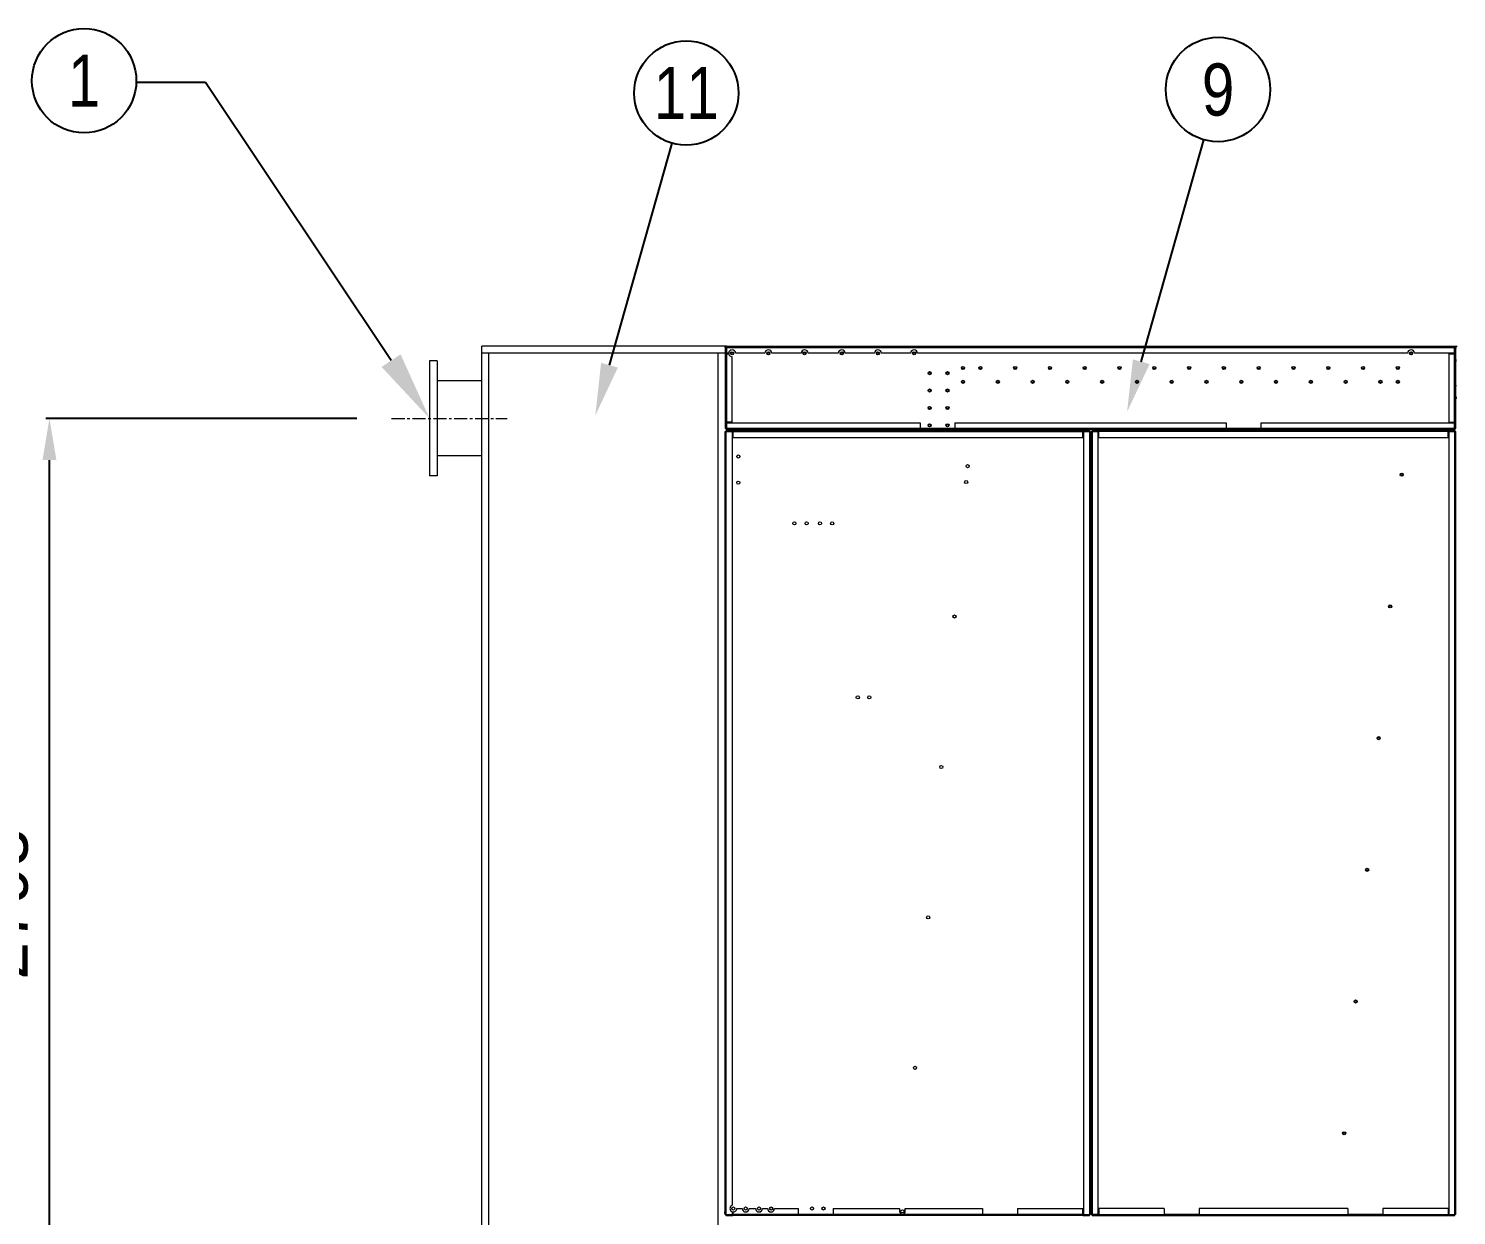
# Model space of a CAD drawing. Header units: millimetres. Extents: x -17070 to 48118, y -291348 to 33238.
# Drawn here: x 28001 to 32106, y 20525 to 23936 of the extents above; entities that cross this region are included whole.
import ezdxf
from ezdxf import colors
from ezdxf.entities.mleader import LeaderData, LeaderLine
from ezdxf.enums import TextEntityAlignment as Align
from ezdxf.math import Vec2, Vec3

# ---------------------------------------------------------------- set-up
doc = ezdxf.new("R2010")
doc.units = ezdxf.units.MM
doc.linetypes.add('CENTER', pattern=[2, 1.25, -0.25, 0.25, -0.25])
for name, color, linetype in [('center', 1, 'CENTER'), ('냉각탑_dim', 1, 'Continuous'), ('냉각탑_text', 3, 'Continuous')]:
    doc.layers.add(name, color=color, linetype=linetype)
doc.styles.get("Standard").update_dxf_attribs({"font": 'arial.ttf'})
doc.dimstyles.new('1.40', dxfattribs={"dimscale": 20, "dimtxt": 1.5, "dimasz": 1, "dimexe": 0.5, "dimexo": 0.5, "dimgap": 0.5, "dimtad": 1, "dimdec": 0, "dimzin": 0, "dimdsep": 46, "dimtxsty": 'Standard', "dimcen": 0, "dimclrd": 2, "dimclre": 2, "dimclrt": 3, "dimadec": 0, "dimazin": 0, "dimtfac": 1, "dimtdec": 0, "dimtmove": 0, "dimatfit": 0, "dimfxl": 1, "dimtolj": 1, "dimtzin": 0, "dimlwd": -1, "dimlwe": -1, "dimarcsym": 0})

# ---------------------------------------------------------------- blocks, each defined once
blk = doc.blocks.new('*D768')
at = {"color": 2, "transparency": 16777216}
for p, q in [((28944.7, 22815.8), (28051, 22815.8)), ((28061, 20142.8), (28061, 22695.8)), ((29203.7, 20022.8), (28051, 20022.8))]:
    blk.add_line(p, q, dxfattribs=at)
for points in [[(28041, 22695.8), (28081, 22695.8), (28061, 22815.8)], [(28041, 20142.8), (28081, 20142.8), (28061, 20022.8)]]:
    blk.add_solid(points, dxfattribs=at)
at = {"layer": 'Defpoints', "color": 0, "transparency": 16777216}
for p in [(28061, 22815.8), (29044.7, 22815.8), (29303.7, 20022.8)]:
    blk.add_point(p, dxfattribs=at)
at = {"color": 3, "lineweight": 5, "transparency": 16777216, "insert": (27929.5, 21419.3), "char_height": 140, "attachment_point": 5, "rotation": 90}
blk.add_mtext('\\A1;2793', dxfattribs=at)
blk = doc.blocks.new('1')
at = {"color": 0, "lineweight": 20}
for p, q in [((30003.7, 23022.8), (29303.7, 23022.8)), ((29303.7, 20022.8), (29303.7, 23022.8)), ((30003.7, 23002.8), (29303.7, 23002.8)), ((29323.7, 20042.8), (29323.7, 23002.8)), ((30007.2, 23022.8), (30003.7, 23022.8))]:
    blk.add_line(p, q, dxfattribs=at)
at = {"color": 7, "lineweight": 20}
for p, q in [((29983.7, 20042.8), (29983.7, 23002.8)), ((30007.2, 23022.8), (32100.2, 23022.8)), ((30007.2, 23019.3), (32100.2, 23019.3)), ((31965.2, 23002.8), (30556.7, 23002.8)), ((32100.2, 22782.8), (30007.2, 22782.8)), ((30003.7, 20527.9), (30003.7, 22777.7)), ((30006.8, 20527.9), (30006.8, 22777.7)), ((30023.7, 22777.7), (30023.7, 20554.1)), ((30025.3, 22780.8), (31032.1, 22780.8)), ((30025.3, 22777.7), (31032.1, 22777.7)), ((30025.3, 22760.8), (31032.1, 22760.8)), ((31033.7, 22777.7), (31033.7, 20527.9)), ((31050.6, 22777.7), (31050.6, 20527.9)), ((31053.7, 22777.7), (31053.7, 20527.9)), ((31055.7, 22777.7), (31055.7, 20527.9)), ((31058.8, 22777.7), (31058.8, 20527.9)), ((31075.7, 20527.9), (31075.7, 22777.7)), ((32082.1, 22780.8), (31077.3, 22780.8)), ((32082.1, 22777.7), (31077.3, 22777.7)), ((31077.3, 22760.8), (32082.1, 22760.8)), ((32083.7, 22777.7), (32083.7, 20527.9)), ((32100.6, 20527.9), (32100.6, 22777.7)), ((32103.7, 20527.9), (32103.7, 22777.7)), ((31032.1, 20524.8), (30025.3, 20524.8)), ((31077.3, 20524.8), (32082.1, 20524.8))]:
    blk.add_line(p, q, dxfattribs=at)
at = {"lineweight": 20}
blk.add_line((30003.7, 23019.3), (30003.7, 23022.8), dxfattribs=at)
at = {"color": 7, "lineweight": 20, "ltscale": 0.001111}
for p, q in [((30005.7, 23019.3), (30003.7, 23019.3)), ((30007.2, 23002.8), (30007.2, 23000.8)), ((32103.7, 23019.3), (32101.7, 23019.3)), ((32103.7, 22983.9), (32105.7, 22983.9)), ((32103.7, 22980.8), (32105.7, 22980.8)), ((30003.7, 22786.3), (30005.7, 22786.3)), ((30007.2, 22804.8), (30007.2, 22802.8)), ((30553.2, 22782.8), (30553.2, 22780.8)), ((30564.7, 22782.8), (30564.7, 22780.8)), ((30568.2, 22780.8), (30568.2, 22782.8)), ((30570.2, 22780.8), (30570.2, 22782.8)), ((30571.7, 22782.8), (30571.7, 22780.8)), ((30667.7, 22782.8), (30667.7, 22780.8)), ((30669.7, 22780.8), (30669.7, 22782.8)), ((30671.7, 22780.8), (30671.7, 22782.8)), ((30716.7, 22780.8), (30716.7, 22782.8)), ((30718.7, 22780.8), (30718.7, 22782.8)), ((30720.7, 22782.8), (30720.7, 22780.8)), ((30722.7, 22782.8), (30722.7, 22780.8)), ((31948.7, 22782.8), (31948.7, 22780.8)), ((31950.7, 22780.8), (31950.7, 22782.8)), ((32101.7, 22786.3), (32103.7, 22786.3)), ((31053.7, 22776.8), (31055.7, 22776.8)), ((31053.7, 22750.3), (31055.7, 22750.3)), ((31053.7, 22746.8), (31055.7, 22746.8)), ((31055.7, 22728.8), (31053.7, 22728.8))]:
    blk.add_line(p, q, dxfattribs=at)
at = {"color": 7, "lineweight": 20, "ltscale": 0.010278}
for p, q in [((30003.7, 23019.3), (30003.7, 23000.8)), ((30005.7, 23000.8), (30005.7, 23019.3)), ((32100.2, 23000.8), (32100.2, 23019.3)), ((32101.7, 23019.3), (32101.7, 23000.8)), ((32103.7, 23000.8), (32103.7, 23019.3)), ((30003.7, 22804.8), (30003.7, 22786.3)), ((30005.7, 22786.3), (30005.7, 22804.8)), ((32100.2, 22786.3), (32100.2, 22804.8)), ((32101.7, 22804.8), (32101.7, 22786.3)), ((32103.7, 22786.3), (32103.7, 22804.8)), ((30025.3, 22780.8), (30006.8, 22780.8)), ((30006.8, 22779.2), (30025.3, 22779.2)), ((30006.8, 22777.7), (30025.3, 22777.7)), ((31050.6, 22780.8), (31032.1, 22780.8)), ((31032.1, 22779.2), (31050.6, 22779.2)), ((31032.1, 22777.7), (31050.6, 22777.7)), ((31077.3, 22780.8), (31058.8, 22780.8)), ((31058.8, 22779.2), (31077.3, 22779.2)), ((31058.8, 22777.7), (31077.3, 22777.7)), ((32100.6, 22780.8), (32082.1, 22780.8)), ((32082.1, 22779.2), (32100.6, 22779.2)), ((32082.1, 22777.7), (32100.6, 22777.7)), ((30025.3, 20526.4), (30006.8, 20526.4)), ((30006.8, 20524.8), (30025.3, 20524.8)), ((31050.6, 20526.4), (31032.1, 20526.4)), ((31032.1, 20524.8), (31050.6, 20524.8)), ((31077.3, 20526.4), (31058.8, 20526.4)), ((31058.8, 20524.8), (31077.3, 20524.8)), ((32100.6, 20526.4), (32082.1, 20526.4)), ((32082.1, 20524.8), (32100.6, 20524.8))]:
    blk.add_line(p, q, dxfattribs=at)
at = {"color": 7, "lineweight": 20, "ltscale": 0.001944}
for p, q in [((30003.7, 23000.8), (30007.2, 23000.8)), ((30007.2, 23019.3), (30007.2, 23022.8)), ((32100.2, 23019.3), (32100.2, 23022.8)), ((32103.7, 23000.8), (32100.2, 23000.8)), ((30003.7, 22804.8), (30007.2, 22804.8)), ((30007.2, 22786.3), (30007.2, 22782.8)), ((32103.7, 22804.8), (32100.2, 22804.8)), ((32100.2, 22786.3), (32100.2, 22782.8))]:
    blk.add_line(p, q, dxfattribs=at)
at = {"color": 7, "lineweight": 20, "ltscale": 0.108889}
for p, q in [((30003.7, 23000.8), (30003.7, 22804.8)), ((30007.2, 23000.8), (30007.2, 22804.8)), ((32083.7, 23000.8), (32083.7, 22804.8)), ((32100.2, 22804.8), (32100.2, 23000.8)), ((32103.7, 22804.8), (32103.7, 23000.8))]:
    blk.add_line(p, q, dxfattribs=at)
at = {"color": 7, "lineweight": 20, "ltscale": 0.000833333}
for p, q in [((30007.2, 23019.3), (30005.7, 23019.3)), ((32100.2, 23019.3), (32101.7, 23019.3)), ((30007.2, 22786.3), (30005.7, 22786.3)), ((32100.2, 22786.3), (32101.7, 22786.3)), ((30006.8, 22777.7), (30006.8, 22779.2)), ((31050.6, 22777.7), (31050.6, 22779.2)), ((31058.8, 22777.7), (31058.8, 22779.2)), ((32100.6, 22777.7), (32100.6, 22779.2)), ((30006.8, 20527.9), (30006.8, 20526.4)), ((31050.6, 20527.9), (31050.6, 20526.4)), ((31058.8, 20527.9), (31058.8, 20526.4)), ((32100.6, 20527.9), (32100.6, 20526.4))]:
    blk.add_line(p, q, dxfattribs=at)
at = {"color": 7, "lineweight": 20, "ltscale": 0.009167}
for p, q in [((30007.2, 23019.3), (30007.2, 23002.8)), ((32083.7, 23000.8), (32100.2, 23000.8)), ((32100.2, 23002.8), (32100.2, 23019.3)), ((30023.7, 22804.8), (30007.2, 22804.8)), ((30007.2, 22802.8), (30007.2, 22786.3)), ((30563.7, 22802.8), (30563.7, 22786.3)), ((30663.7, 22802.8), (30663.7, 22786.3)), ((31443.7, 22802.8), (31443.7, 22786.3)), ((31543.7, 22802.8), (31543.7, 22786.3)), ((32083.7, 22804.8), (32100.2, 22804.8)), ((32100.2, 22786.3), (32100.2, 22802.8))]:
    blk.add_line(p, q, dxfattribs=at)
at = {"color": 7, "lineweight": 20, "ltscale": 0.003611}
blk.add_line((30013.7, 23002.8), (30007.2, 23002.8), dxfattribs=at)
at = {"color": 7, "lineweight": 20, "ltscale": 0.003723}
blk.add_line((30007.2, 23000.8), (30013.9, 23000.8), dxfattribs=at)
at = {"color": 7, "lineweight": 20, "ltscale": 0.104444}
blk.add_line((30023.7, 22804.8), (30023.7, 22992.8), dxfattribs=at)
at = {"color": 7, "lineweight": 20, "ltscale": 0.046667}
for p, q in [((30117.7, 23002.8), (30033.7, 23002.8)), ((30221.7, 23002.8), (30137.7, 23002.8)), ((30432.7, 23002.8), (30348.7, 23002.8)), ((30536.7, 23002.8), (30452.7, 23002.8))]:
    blk.add_line(p, q, dxfattribs=at)
at = {"color": 7, "lineweight": 20, "ltscale": 0.048333}
blk.add_line((30328.7, 23002.8), (30241.7, 23002.8), dxfattribs=at)
at = {"color": 7, "lineweight": 20, "ltscale": 0.063889}
blk.add_line((32100.2, 23002.8), (31985.2, 23002.8), dxfattribs=at)
at = {"color": 7, "lineweight": 20, "ltscale": 0.003944}
blk.add_line((32100.2, 23022.8), (32107.3, 23022.8), dxfattribs=at)
at = {"color": 7, "lineweight": 20, "ltscale": 0.003056}
blk.add_line((32100.2, 23019.7), (32105.7, 23019.7), dxfattribs=at)
at = {"color": 7, "lineweight": 20, "ltscale": 0.091667}
for p, q in [((29153.7, 22980.8), (29153.7, 22815.8)), ((29153.7, 22815.8), (29153.7, 22650.8))]:
    blk.add_line(p, q, dxfattribs=at)
at = {"color": 7, "lineweight": 20, "ltscale": 0.012222}
for p, q in [((29175.7, 22980.8), (29153.7, 22980.8)), ((29175.7, 22650.8), (29153.7, 22650.8))]:
    blk.add_line(p, q, dxfattribs=at)
at = {"color": 7, "lineweight": 20, "ltscale": 0.171052}
blk.add_line((29153.7, 22980.8), (29153.7, 22672.9), dxfattribs=at)
at = {"lineweight": 5}
blk.add_line((29175.7, 22980.8), (29175.7, 22650.8), dxfattribs=at)
at = {"color": 7, "lineweight": 20, "ltscale": 0.098888}
for p, q in [((29303.7, 22923.9), (29175.7, 22923.9)), ((29303.7, 22707.6), (29175.7, 22707.6))]:
    blk.add_line(p, q, dxfattribs=at)
at = {"color": 7, "lineweight": 20, "ltscale": 0.001373}
for p, q in [((32103.7, 22908.6), (32105.7, 22910)), ((32105.7, 22876.8), (32103.7, 22875.3)), ((32105.7, 22872.9), (32103.7, 22871.5))]:
    blk.add_line(p, q, dxfattribs=at)
at = {"color": 7, "lineweight": 20, "ltscale": 0.309167}
for p, q in [((30007.2, 22802.8), (30563.7, 22802.8)), ((30563.7, 22786.3), (30007.2, 22786.3)), ((31543.7, 22802.8), (32100.2, 22802.8)), ((32100.2, 22786.3), (31543.7, 22786.3))]:
    blk.add_line(p, q, dxfattribs=at)
at = {"color": 7, "lineweight": 20, "ltscale": 0.055556}
for p, q in [((30663.7, 22786.3), (30563.7, 22786.3)), ((30663.7, 22786.3), (30563.7, 22786.3)), ((31543.7, 22786.3), (31443.7, 22786.3)), ((31543.7, 22786.3), (31443.7, 22786.3)), ((30313.7, 20527.9), (30213.7, 20527.9)), ((30843.7, 20527.9), (30743.7, 20527.9)), ((30843.7, 20527.9), (30743.7, 20527.9)), ((31265.7, 20527.9), (31365.7, 20527.9)), ((31365.7, 20527.9), (31265.7, 20527.9)), ((31893.7, 20527.9), (31793.7, 20527.9))]:
    blk.add_line(p, q, dxfattribs=at)
at = {"color": 7, "lineweight": 20, "ltscale": 0.433333}
for p, q in [((30663.7, 22802.8), (31443.7, 22802.8)), ((31443.7, 22786.3), (30663.7, 22786.3))]:
    blk.add_line(p, q, dxfattribs=at)
at = {"color": 7, "lineweight": 20, "ltscale": 0.001722}
for p, q in [((30006.8, 22777.7), (30003.7, 22777.7)), ((30025.3, 22777.7), (30025.3, 22780.8)), ((31032.1, 22777.7), (31032.1, 22780.8)), ((31050.6, 22777.7), (31053.7, 22777.7)), ((31055.7, 22777.7), (31058.8, 22777.7)), ((31077.3, 22780.8), (31077.3, 22777.7)), ((32082.1, 22780.8), (32082.1, 22777.7)), ((32103.7, 22777.7), (32100.6, 22777.7)), ((30006.8, 20527.9), (30003.7, 20527.9)), ((30025.3, 20527.9), (30025.3, 20524.8)), ((31032.1, 20527.9), (31032.1, 20524.8)), ((31050.6, 20527.9), (31053.7, 20527.9)), ((31055.7, 20527.9), (31058.8, 20527.9)), ((31077.3, 20524.8), (31077.3, 20527.9)), ((32082.1, 20524.8), (32082.1, 20527.9)), ((32103.7, 20527.9), (32100.6, 20527.9))]:
    blk.add_line(p, q, dxfattribs=at)
at = {"color": 7, "lineweight": 20, "ltscale": 0.000888889}
for p, q in [((30006.8, 22780.8), (30006.8, 22779.2)), ((31032.1, 22777.7), (31033.7, 22777.7)), ((31050.6, 22779.2), (31050.6, 22780.8)), ((31058.8, 22780.8), (31058.8, 22779.2)), ((32100.6, 22779.2), (32100.6, 22780.8)), ((30006.8, 20526.4), (30006.8, 20524.8)), ((30025.3, 20527.9), (30023.7, 20527.9)), ((31033.7, 20527.9), (31032.1, 20527.9)), ((31050.6, 20524.8), (31050.6, 20526.4)), ((31058.8, 20526.4), (31058.8, 20524.8)), ((31077.3, 20527.9), (31075.7, 20527.9)), ((32083.7, 20527.9), (32082.1, 20527.9)), ((32100.6, 20524.8), (32100.6, 20526.4))]:
    blk.add_line(p, q, dxfattribs=at)
at = {"color": 7, "lineweight": 20, "ltscale": 0.009389}
for p, q in [((30023.7, 22777.7), (30006.8, 22777.7)), ((30025.3, 22777.7), (30025.3, 22760.8)), ((31032.1, 22760.8), (31032.1, 22777.7)), ((31050.6, 22777.7), (31033.7, 22777.7)), ((31075.7, 22777.7), (31058.8, 22777.7)), ((31077.3, 22760.8), (31077.3, 22777.7)), ((32082.1, 22760.8), (32082.1, 22777.7)), ((32083.7, 22777.7), (32100.6, 22777.7)), ((30006.8, 20527.9), (30023.7, 20527.9)), ((30213.7, 20544.8), (30213.7, 20527.9)), ((30313.7, 20544.8), (30313.7, 20527.9)), ((30743.7, 20544.8), (30743.7, 20527.9)), ((30843.7, 20544.8), (30843.7, 20527.9)), ((31032.1, 20527.9), (31032.1, 20544.8)), ((31033.7, 20527.9), (31050.6, 20527.9)), ((31075.7, 20527.9), (31058.8, 20527.9)), ((31077.3, 20544.8), (31077.3, 20527.9)), ((31265.7, 20544.8), (31265.7, 20527.9)), ((31365.7, 20544.8), (31365.7, 20527.9)), ((31793.7, 20544.8), (31793.7, 20527.9)), ((31893.7, 20544.8), (31893.7, 20527.9)), ((32082.1, 20544.8), (32082.1, 20527.9)), ((32083.7, 20527.9), (32100.6, 20527.9))]:
    blk.add_line(p, q, dxfattribs=at)
at = {"color": 7, "lineweight": 20, "ltscale": 0.000888888}
for p, q in [((30023.7, 22777.7), (30025.3, 22777.7)), ((30025.3, 20527.9), (30023.7, 20527.9))]:
    blk.add_line(p, q, dxfattribs=at)
at = {"color": 7, "lineweight": 20, "ltscale": 0.012281}
blk.add_line((29153.7, 22672.9), (29153.7, 22650.8), dxfattribs=at)
at = {"color": 7, "lineweight": 20, "ltscale": 0.011818}
blk.add_line((30003.7, 20551.5), (30001.8, 20530.3), dxfattribs=at)
at = {"color": 7, "lineweight": 20, "ltscale": 0.001034}
blk.add_line((30001.8, 20530.3), (30003.7, 20530.1), dxfattribs=at)
at = {"color": 7, "lineweight": 20, "ltscale": 0.004182}
blk.add_line((30023.7, 20535.4), (30023.7, 20527.9), dxfattribs=at)
at = {"color": 7, "lineweight": 20, "ltscale": 0.003933}
blk.add_line((30025.3, 20534.9), (30025.3, 20527.9), dxfattribs=at)
at = {"color": 7, "lineweight": 20, "ltscale": 0.104667}
for p, q in [((30213.7, 20527.9), (30025.3, 20527.9)), ((30843.7, 20544.8), (31032.1, 20544.8)), ((31032.1, 20527.9), (30843.7, 20527.9)), ((31265.7, 20544.8), (31077.3, 20544.8)), ((31077.3, 20527.9), (31265.7, 20527.9)), ((32082.1, 20544.8), (31893.7, 20544.8)), ((31893.7, 20527.9), (32082.1, 20527.9))]:
    blk.add_line(p, q, dxfattribs=at)
at = {"color": 7, "lineweight": 20, "ltscale": 0.008333}
for p, q in [((30037.2, 20544.8), (30052.2, 20544.8)), ((30110.6, 20544.8), (30125.6, 20544.8))]:
    blk.add_line(p, q, dxfattribs=at)
at = {"color": 7, "lineweight": 20, "ltscale": 0.010222}
blk.add_line((30072.2, 20544.8), (30090.6, 20544.8), dxfattribs=at)
at = {"color": 7, "lineweight": 20, "ltscale": 0.037841}
blk.add_line((30145.6, 20544.8), (30213.7, 20544.8), dxfattribs=at)
at = {"color": 7, "lineweight": 20, "ltscale": 0.106316}
blk.add_line((30313.7, 20544.8), (30505.1, 20544.8), dxfattribs=at)
at = {"color": 7, "lineweight": 20, "ltscale": 0.238889}
blk.add_line((30743.7, 20527.9), (30313.7, 20527.9), dxfattribs=at)
at = {"color": 7, "lineweight": 20, "ltscale": 0.004483}
for p, q in [((30505.1, 20544.8), (30505.1, 20536.7)), ((30521.1, 20536.7), (30521.1, 20544.8))]:
    blk.add_line(p, q, dxfattribs=at)
at = {"color": 7, "lineweight": 20, "ltscale": 0.123684}
blk.add_line((30521.1, 20544.8), (30743.7, 20544.8), dxfattribs=at)
at = {"color": 7, "lineweight": 20, "ltscale": 0.237778}
for p, q in [((31793.7, 20544.8), (31365.7, 20544.8)), ((31365.7, 20527.9), (31793.7, 20527.9))]:
    blk.add_line(p, q, dxfattribs=at)
at = {"color": 7, "lineweight": 20}
for centre, radius in [((30023.7, 23002.8), 4.5), ((30023.7, 23002.8), 3), ((30127.7, 23002.8), 4.5), ((30127.7, 23002.8), 3), ((30231.7, 23002.8), 4.5), ((30231.7, 23002.8), 3), ((30338.7, 23002.8), 4.5), ((30338.7, 23002.8), 3), ((30442.7, 23002.8), 4.5), ((30442.7, 23002.8), 3), ((30546.7, 23002.8), 4.5), ((30546.7, 23002.8), 3), ((31975.2, 23002.8), 4.5), ((31975.2, 23002.8), 3), ((30591.2, 22945.8), 4.5), ((30591.2, 22945.8), 3), ((30642.7, 22945.8), 4.5), ((30642.7, 22945.8), 3), ((30687.2, 22960.8), 4.5), ((30687.2, 22960.8), 3), ((30737.2, 22960.8), 4.5), ((30737.2, 22960.8), 3), ((30837.2, 22960.8), 4.5), ((30837.2, 22960.8), 3), ((30937.2, 22960.8), 4.5), ((30937.2, 22960.8), 3), ((31037.2, 22960.8), 4.5), ((31037.2, 22960.8), 3), ((31137.2, 22960.8), 4.5), ((31137.2, 22960.8), 3), ((31237.2, 22960.8), 4.5), ((31237.2, 22960.8), 3), ((31337.2, 22960.8), 4.5), ((31337.2, 22960.8), 3), ((31437.2, 22960.8), 4.5), ((31437.2, 22960.8), 3), ((31537.2, 22960.8), 4.5), ((31537.2, 22960.8), 3), ((31637.2, 22960.8), 4.5), ((31637.2, 22960.8), 3), ((31737.2, 22960.8), 4.5), ((31737.2, 22960.8), 3), ((31837.2, 22960.8), 4.5), ((31837.2, 22960.8), 3), ((31937.2, 22960.8), 4.5), ((31937.2, 22960.8), 3), ((30687.2, 22920.8), 4.5), ((30687.2, 22920.8), 3), ((30787.2, 22920.8), 4.5), ((30787.2, 22920.8), 3), ((30887.2, 22920.8), 4.5), ((30887.2, 22920.8), 3), ((30987.2, 22920.8), 4.5), ((30987.2, 22920.8), 3), ((31087.2, 22920.8), 4.5), ((31087.2, 22920.8), 3), ((31187.2, 22920.8), 4.5), ((31187.2, 22920.8), 3), ((31287.2, 22920.8), 4.5), ((31287.2, 22920.8), 3), ((31387.2, 22920.8), 4.5), ((31387.2, 22920.8), 3), ((31487.2, 22920.8), 4.5), ((31487.2, 22920.8), 3), ((31587.2, 22920.8), 4.5), ((31587.2, 22920.8), 3), ((31687.2, 22920.8), 4.5), ((31687.2, 22920.8), 3), ((31787.2, 22920.8), 4.5), ((31787.2, 22920.8), 3), ((31887.2, 22920.8), 4.5), ((31887.2, 22920.8), 3), ((31937.2, 22920.8), 4.5), ((31937.2, 22920.8), 3), ((30591.2, 22895.8), 4.5), ((30591.2, 22895.8), 3), ((30642.7, 22895.8), 4.5), ((30642.7, 22895.8), 3), ((30591.2, 22845.8), 4.5), ((30591.2, 22845.8), 3), ((30642.7, 22845.8), 4.5), ((30642.7, 22845.8), 3), ((30591.2, 22795.8), 4.5), ((30591.2, 22795.8), 3), ((30642.7, 22795.8), 4.5), ((30642.7, 22795.8), 3), ((30041.2, 22706.2), 4.5), ((30700.5, 22678.5), 4.5), ((31948.4, 22653.8), 4.5), ((30041.2, 22631.2), 4.5), ((30696.4, 22632.7), 4.5), ((31948.4, 22653.8), 3), ((30202.6, 22513.8), 4.5), ((30237.6, 22513.8), 4.5), ((30276, 22513.8), 4.5), ((30311, 22513.8), 4.5), ((30662.6, 22246.2), 4.5), ((31915.3, 22275.3), 4.5), ((31915.3, 22275.3), 3), ((30384.7, 22013.8), 4.5), ((30417.7, 22013.8), 4.5), ((31882.2, 21896.7), 4.5), ((31882.2, 21896.7), 3), ((30624.8, 21813.8), 4.5), ((31849, 21518.2), 4.5), ((31849, 21518.2), 3), ((30587, 21381.5), 4.5), ((31815.9, 21139.6), 4.5), ((31815.9, 21139.6), 3), ((30549.1, 20949.1), 4.5), ((31782.8, 20761), 4.5), ((31782.8, 20761), 3), ((30027.2, 20544.8), 4.5), ((30062.2, 20544.8), 4.5), ((30100.6, 20544.8), 4.5), ((30135.6, 20544.8), 4.5), ((30253, 20544.8), 4.5), ((30286.2, 20544.8), 4.5), ((30513.1, 20536.7), 4.5)]:
    blk.add_circle(centre, radius, dxfattribs=at)
for centre, radius, start, end in [((30007.3, 23019.2), 3.6, 91.5918, 178.4088), ((30007.3, 23019.2), 1.6, 93.5833, 176.4167), ((30007.3, 23019.2), 3.6, 90, 90.2418), ((30023.7, 23002.8), 10, 0, 180), ((30023.7, 23002.8), 10, 191.5372, 270), ((30127.7, 23002.8), 10, 0, 180), ((30231.7, 23002.8), 10, 0, 180), ((30338.7, 23002.8), 10, 0, 180), ((30442.7, 23002.8), 10, 0, 180), ((30546.7, 23002.8), 10, 0, 180), ((30563.1, 23019.2), 3.6, 89.7582, 90), ((30572.2, 23019.3), 3.5, 90, 90.2449), ((31975.2, 23002.8), 10, 0, 180), ((30007.2, 20528.3), 3.5, 175, 263.6565), ((30007.2, 20528.3), 1.5, 195.4662, 255.061), ((30027.2, 20544.8), 10, 110.4057, 249.5943), ((30027.2, 20544.8), 10, 259.1251, 0), ((30062.2, 20544.8), 10, 180, 0), ((30100.6, 20544.8), 10, 180, 0), ((30135.6, 20544.8), 10, 180, 0), ((30513.1, 20536.7), 8, 180, 0)]:
    blk.add_arc(centre, radius, start, end, dxfattribs=at)
at = {"layer": 'center', "lineweight": 20, "ltscale": 30}
blk.add_line((29044.7, 22815.8), (29376.6, 22815.8), dxfattribs=at)
at = {"layer": '냉각탑_dim', "lineweight": -3}
for points in [[(29695, 22961.7), (29630.2, 22824.1), (29646.9, 22975.3)], [(31223.7, 22971.8), (31158.9, 22834.2), (31175.6, 22985.4)]]:
    blk.add_solid(points, dxfattribs=at)

msp = doc.modelspace()

# ---------------------------------------------------------------- linework, layer by layer
at = {"layer": '냉각탑_dim', "linetype": 'ByBlock', "lineweight": -3}
for points in [[(29670.9, 22968.5), (29851, 23606.6)], [(31199.7, 22978.6), (31379.7, 23616.7)]]:
    msp.add_lwpolyline(points, dxfattribs=at)
for centre in [(28160.7, 23786.2), (29891.7, 23750.9), (31420.5, 23761)]:
    msp.add_circle(centre, 150, dxfattribs=at)

# ---------------------------------------------------------------- block references
msp.add_blockref('1', (0, 0))

# ---------------------------------------------------------------- texts
at = {"layer": '냉각탑_text', "width": 0.8}
for s, p in [('1', (28160.7, 23786.2)), ('11', (29891.7, 23750.9)), ('9', (31420.5, 23761))]:
    msp.add_text(s, height=150, dxfattribs=at).set_placement(p, align=Align.MIDDLE_CENTER)

# ---------------------------------------------------------------- dimensions: what is measured, and where the dimension line sits
at = {"lineweight": 5}
dim = msp.add_linear_dim(base=(28061, 22815.8), p1=(29303.7, 20022.8), p2=(29044.7, 22815.8), angle=90, dimstyle='1.40', override={"dimtxt": 7, "dimasz": 6, "dimexo": 5, "dimgap": 3}, dxfattribs=at)
dim.commit()
dim.dimension.update_dxf_attribs({"geometry": '*D768', "text_midpoint": (27929.5, 21419.3)})

# ---------------------------------------------------------------- leaders
at = {"layer": '냉각탑_dim', "lineweight": -3}
ml = msp.add_multileader_mtext('Standard', dxfattribs=at)
ml.set_content('')
ml.set_leader_properties(color=256)
ml.build(insert=Vec2(0, 0))
ml.multileader.update_dxf_attribs({"text_right_attachment_type": 6, "dogleg_length": 5, "arrow_head_size": 199.5, "scale": 30})
ctx = ml.context
ctx.base_point, ctx.scale, ctx.char_height, ctx.arrow_head_size, ctx.landing_gap_size, ctx.plane_origin = Vec3(28310.6, 23781.5), 30, 7.18, 199.5, 3.59, Vec3(28902.5, 23439.7)
ctx.right_attachment, ctx.text_align_type = 6, 2
notes = []
notes.append((ctx, [(0, (1, 1, 0), (28510.1, 23781.5), (-1, 0), 199.5, [(0, [(29153.7, 22815.8)], 0, [])])]))
ctx.mtext, ml.multileader.dxf.content_type = None, 0
for ctx, leaders in notes:
    for number, flags, end, landing, length, lines in leaders:
        leader = LeaderData()
        leader.index, (leader.has_last_leader_line, leader.has_dogleg_vector, leader.attachment_direction) = number, flags
        leader.last_leader_point, leader.dogleg_vector, leader.dogleg_length = Vec3(end), Vec3(landing), length
        for number, points, colour, breaks in lines:
            line = LeaderLine()
            line.index, line.vertices, line.color, line.breaks = number, Vec3.list(points), colors.encode_raw_color(colour), breaks
            leader.lines.append(line)
        ctx.leaders.append(leader)

doc.saveas('drawing.dxf')
